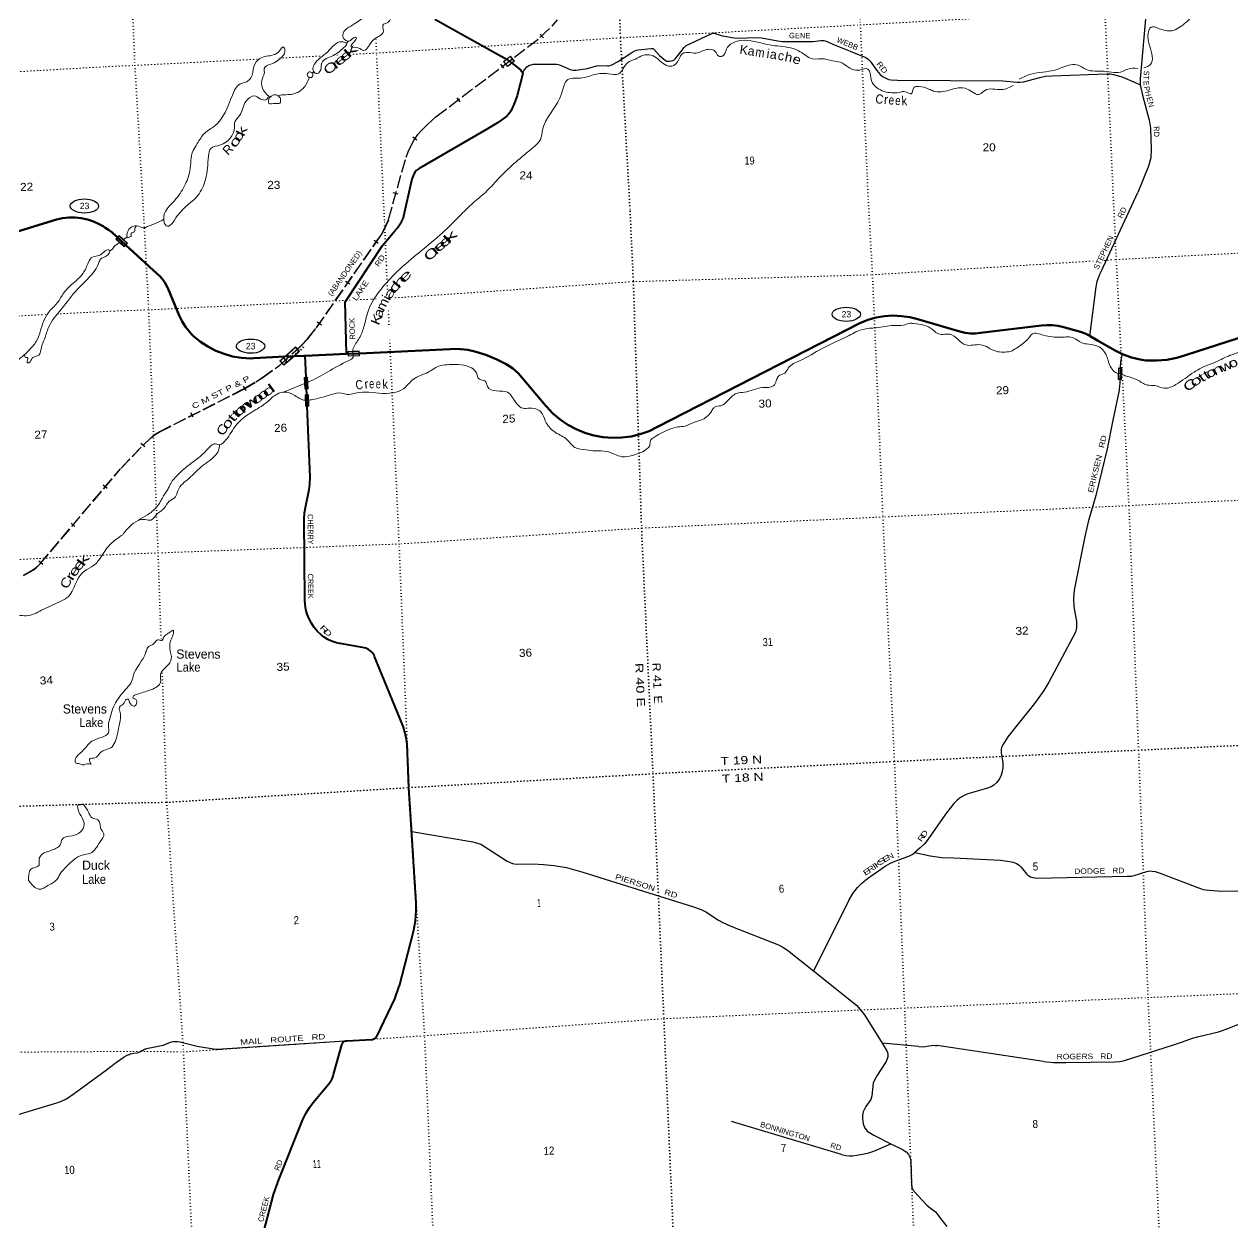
# Model space of a CAD drawing. Header units: feet. Extents: x 745759 to 1002271, y -170898 to 32007.
# Drawn here: x 810881 to 837304, y -144680 to -118476 of the extents above; entities that cross this region are included whole.
import ezdxf
from ezdxf.enums import TextEntityAlignment as Align

# ---------------------------------------------------------------- set-up
doc = ezdxf.new("R2010")
doc.units = ezdxf.units.FT
doc.header["$LTSCALE"] = 48
doc.linetypes.add('DOTTED', pattern=[1.5, 0.3, -1.2])
doc.linetypes.add('LONG_DASHED', pattern=[7.5, 6, -1.5])
for name, color, linetype, lineweight in [('17', 7, 'Continuous', 25), ('23', 7, 'Continuous', 70), ('26', 7, 'Continuous', 40), ('29', 7, 'Continuous', 25), ('31', 7, 'Continuous', 13), ('34', 7, 'Continuous', 13), ('39', 7, 'Continuous', 13), ('59', 7, 'Continuous', 13), ('6', 7, 'DOTTED', 25), ('61', 7, 'Continuous', 13), ('63', 7, 'Continuous', 25), ('7', 7, 'DOTTED', 13)]:
    doc.layers.add(name, color=color, linetype=linetype, lineweight=lineweight)
for name, color, linetype in [('27', 7, 'Continuous'), ('30', 7, 'Continuous'), ('41', 7, 'Continuous')]:
    doc.layers.add(name, color=color, linetype=linetype)

msp = doc.modelspace()

# ---------------------------------------------------------------- linework, layer by layer
at = {"layer": '17'}
for centre in [(812197.65, -122451.1), (828852.79, -124818.15), (815829.21, -125514.87)]:
    msp.add_ellipse(centre, major_axis=(-309.24, 1), ratio=0.500121, dxfattribs=at)
at = {"layer": '23'}
for p, q in [((812724.66, -122972.4), (812798.92, -123023.69)), ((816995.5, -125729.6), (817023.01, -125728.32)), ((817023.01, -125728.32), (817929.91, -125686.04))]:
    msp.add_line(p, q, dxfattribs=at)
for points in [[(810598.43, -123049.79), (811584.09, -122746.61), (811718.67, -122717.95), (811855.51, -122703.51), (811993.11, -122703.46), (812129.96, -122717.8), (812264.56, -122746.35), (812395.44, -122788.83), (812521.16, -122844.75), (812538.24, -122853.84), (812563.4, -122867.22), (812588.24, -122882.02), (812608.22, -122893.92), (812655.15, -122924.98), (812724.66, -122972.4)], [(816995.5, -125729.6), (816575.86, -125740.68), (815898.28, -125780.75), (815825.34, -125781.03), (815630.71, -125769.33), (815438.38, -125737.35), (815250.44, -125685.44), (815068.95, -125614.17), (814895.91, -125524.32), (814733.21, -125416.88), (814582.63, -125293.02), (814540.71, -125253.48), (814501.42, -125210.5), (814411.02, -125095.76), (814333.1, -124972.2), (814268.53, -124841.18), (814026.71, -124263.58), (814001.38, -124205.29), (813958.53, -124126.74), (813907.7, -124053.11), (813849.45, -123985.19), (813784.42, -123923.74), (813106.1, -123304.24), (812798.92, -123023.69)], [(817929.91, -125686.04), (818210.87, -125672.94), (820196.39, -125580.37), (820259.13, -125576.57), (820419.9, -125578.57), (820579.58, -125597.35), (820736.42, -125632.73), (820973.15, -125703.37), (821201.19, -125798.37), (821274.55, -125835.13), (821418.66, -125910.02), (821554.14, -125999.56), (821679.53, -126102.78), (821690.3, -126112.73), (822243.57, -126765.94), (822276.35, -126809.33), (822300.16, -126837.62), (822441.72, -126986.16), (822598.03, -127119.09), (822767.38, -127234.96), (822947.91, -127332.48), (823137.64, -127410.6), (823334.51, -127468.47), (823536.34, -127505.43), (823740.93, -127521.1), (823946.04, -127515.29), (824149.41, -127488.08), (824348.83, -127439.76), (824542.11, -127370.85), (824727.12, -127282.13), (829152.75, -125010.63), (829325.17, -124941.94), (829503.83, -124891.65), (829686.76, -124860.31), (829871.97, -124848.26), (830057.42, -124855.64), (830241.08, -124882.37), (830420.95, -124928.15), (830439.67, -124934.09), (831338.5, -125196.59), (831451.35, -125221.52), (831566.19, -125234.53), (831681.76, -125235.46), (831789.68, -125225.35), (833122.95, -125065.61), (833241.06, -125054.83), (833359.64, -125056.47), (833477.41, -125070.49), (833577.05, -125092.34), (833971.95, -125200.69), (834074.22, -125237.86), (834136.69, -125267.86), (834161.61, -125279.83), (834186.69, -125294.92), (834342.53, -125388.64), (834733.78, -125611.64), (834907.08, -125695.02), (835088.14, -125759.84), (835274.98, -125805.37), (835404.17, -125825.05), (835425.8, -125826.66), (835645.06, -125830.38), (835863.5, -125811.16), (836078.74, -125769.21), (836288.42, -125705), (838052.04, -125135.07)]]:
    msp.add_lwpolyline(points, dxfattribs=at)
at = {"layer": '26'}
for points in [[(819862, -118363.5), (821245.17, -119137.31), (821388.78, -119222.5), (821523.81, -119317.37), (821660.98, -119419.35), (821739.13, -119484.07), (821775.8, -119530.98)], [(821775.8, -119530.98), (821782.25, -119556.88), (821776.86, -119583.85), (821658.67, -120038.63), (821616.51, -120159.6), (821585.23, -120233.71), (821522.18, -120378.03), (821484.45, -120431.96), (821429.89, -120487.17), (821229.09, -120631.95), (820974.27, -120785.4), (819516.26, -121628.03), (819453.74, -121673.78), (819429.49, -121700.75), (819404.54, -121738.26), (819383.67, -121789.74), (819358.24, -121867.51), (819155.5, -122741.41)], [(817929.91, -125686.04), (817898.9, -124548.68), (817904.16, -124535.3), (818715.31, -123312.39), (818945.44, -123034.55), (818986.27, -122990.97), (819041.13, -122930.59), (819089.37, -122864.81), (819130.47, -122794.35), (819155.5, -122741.41)], [(817113.59, -128651.07), (817128.16, -128539.16), (817135.45, -128368.22), (817069.51, -126827.18), (817042.48, -126195.6), (817023.01, -125728.32)], [(815735.98, -146350.92), (816334.97, -144062.16), (816424.01, -143798.15), (816428.19, -143787.69), (816970.85, -142421.56), (817037.18, -142286.49), (817117.27, -142159.1), (817201.23, -142051.18), (817542.97, -141637.74), (817563.59, -141612.79), (817580.77, -141587.74), (817589.42, -141575.13), (817611.14, -141535.04), (817628.55, -141492.89), (817629.6, -141489.55), (817637.6, -141464.18), (817644.5, -141439.55), (817827.75, -140786.16), (817834.78, -140761.1), (817847.54, -140736.16), (817851.35, -140731.3), (817857.33, -140725.12), (817863.92, -140719.6), (817871.06, -140714.79), (817878.66, -140710.76), (817884.5, -140708.41), (817909.43, -140703.2), (817934.5, -140701.78), (818480.94, -140670.85), (818496.14, -140668.69), (818511.03, -140664.95), (818525.44, -140659.68), (818539.23, -140652.93), (818552.23, -140644.77), (818564.31, -140635.3), (818575.34, -140624.62), (818585.18, -140612.85), (818593.75, -140600.11), (818598.43, -140591.66), (818984.8, -139783.57), (819081.83, -139509.49), (819085.3, -139497.66), (819392.57, -138309.23), (819433.71, -138079.18), (819450.58, -137846.09), (819448.18, -137689.24), (819293.75, -135167), (819251.83, -134216.35), (819240.25, -134112.17), (819212.3, -133976.12), (819170.28, -133843.74), (819159.17, -133810.27), (818542.79, -132296.32), (818531.1, -132272.94), (818512.56, -132243.04), (818490.99, -132215.23), (818466.64, -132189.84), (818439.77, -132167.13), (818410.67, -132147.35), (818379.66, -132130.73), (818347.09, -132117.43), (818313.3, -132107.62), (818278.67, -132101.39), (817788.52, -132015.57), (817774.67, -132013.27), (817685.74, -131992.91), (817599.42, -131963.37), (817516.66, -131924.96), (817438.37, -131878.12), (817374.36, -131826.76), (817294.6, -131749.84), (817223.32, -131665), (817161.3, -131573.18), (817110.7, -131476.17), (817070.51, -131374.41), (817041.18, -131269), (817023.03, -131161.1), (817016.6, -131070.43), (817003.74, -129298.45), (817011.75, -129157.28), (817029.5, -129041.69), (817113.59, -128651.07)]]:
    msp.add_lwpolyline(points, dxfattribs=at)
at = {"layer": '29'}
for p, q in [((819356.21, -136127.67), (820686.98, -136351.68)), ((823096.71, -137016.36), (825493.49, -137767.94)), ((833009.92, -137141.52), (834993.46, -137103.88)), ((828914.38, -137615.17), (828134.36, -139171.5)), ((817887.69, -140706.36), (815206.07, -140886.62)), ((830433.79, -140824.25), (829634.75, -140748.61)), ((833168.15, -141154.1), (830837.19, -140804.25)), ((828751.09, -143187.37), (826347.06, -142467.51))]:
    msp.add_line(p, q, dxfattribs=at)
for points in [[(835412.97, -118113.16), (835277.77, -119671), (835281.49, -119798.93), (835328.15, -120029.21), (835476.68, -120577.72), (835505.14, -120750.93), (835520.17, -121214.44), (835509.83, -121401.51), (835458.04, -121577.97), (835229.25, -122156.11)], [(821775.8, -119530.98), (821870.94, -119410.28), (821925.71, -119375.21), (821961.63, -119361.38), (822007.96, -119352.64), (822519.69, -119353.09), (822557, -119355.86), (822580.84, -119361.24), (822815.3, -119466.43), (822847.08, -119476.11), (822885.64, -119482.88), (822918.91, -119484.4), (822947.91, -119483.02), (823195.95, -119442.9), (823391.33, -119387.65), (823433.32, -119381.45), (823634.45, -119387.65), (823662.08, -119386.27), (823688.33, -119379.36), (823728.38, -119362.77), (823855.01, -119300.94), (824164.69, -119095.52), (824232.58, -119060.07), (824267.11, -119047.63), (824305.78, -119039.74), (824590.34, -119004.78), (824624.35, -119007.51), (824637.31, -119013.07), (824646.98, -119022.75), (824773.22, -119157.25), (824903.91, -119271.55), (824923.25, -119281.22), (824947.67, -119287.86), (824986.79, -119288.13), (825030.99, -119279.84), (825062.76, -119270.16), (825091.34, -119252.16), (825122.16, -119225.93), (825239.12, -119077.07), (825310.84, -118983.56), (825334.89, -118957.79), (825354.23, -118943.96), (825449.01, -118895.61), (825902.62, -118685.49), (825916.43, -118679.96), (825949.59, -118673.05), (825971.69, -118674.43), (825985.5, -118677.2), (826095.01, -118717.82), (826147.12, -118731.11), (826405.43, -118778.1), (826448.41, -118781.13), (826930.23, -118766.94), (826999.42, -118772.57), (827358.57, -118841.68), (827461.1, -118853.81), (828049.24, -118858.27), (828130.15, -118852.71), (828295.12, -118836.15), (828364.75, -118835.77), (828416.68, -118847.21), (828592.32, -118926.03), (829278.64, -119201.05), (829332.59, -119243.07), (829372.57, -119281.22), (829518.36, -119490.28), (829593.58, -119579.78), (829646.08, -119618.48), (829719.92, -119656.18), (829778.69, -119682.06), (829831.18, -119693.12), (829974.4, -119703.05), (832275.37, -119716.91), (832588.35, -119745.65), (832649.13, -119745.65), (832726.04, -119738.2), (833082.99, -119641.97), (833207.2, -119615.73), (833347.14, -119603.73), (834547.39, -119558.34), (834618.94, -119563.2), (834692.08, -119577.01), (834854.62, -119623.39), (834947.7, -119654.43), (835282.02, -119801.55)], [(834397.94, -123943.48), (834427.24, -123882.03), (835229.25, -122156.11)], [(834177.87, -125294.52), (834317.38, -124220.73), (834335.94, -124104.64), (834349.86, -124055.88), (834397.94, -123943.48)], [(834881.31, -125685.44), (834848.77, -125850.61), (834839.49, -125987.59), (834830.21, -126317.28), (834817.44, -126461.22), (834809.34, -126514.99)], [(834809.34, -126514.99), (834677.75, -127136.27), (834553.87, -127761.88), (834305.98, -128781.87)], [(834305.98, -128781.87), (834144.51, -129351.81), (834060.97, -129714.01), (833838.2, -130847.03), (833819.64, -131032.77), (833828.92, -131209.23), (833884.61, -131534.27), (833889.25, -131668.93), (833866.04, -131766.45), (833281.27, -132862.33), (833169.91, -133043.42), (832965.68, -133326.68), (832640.81, -133735.31)], [(832640.81, -133735.31), (832385.57, -134055.71), (832278.82, -134227.52), (832248.66, -134287.89), (832237.06, -134332.01), (832241.7, -134408.62), (832274.18, -134626.87), (832276.5, -134735.99), (832264.9, -134812.61), (832241.7, -134896.2), (832199.93, -134975.13), (832146.56, -135051.75), (832079.26, -135109.79), (832021.25, -135146.95), (831921.46, -135184.09), (831513.05, -135300.18), (831443.43, -135330.36), (831350.62, -135383.76), (831281.01, -135437.17), (831202.11, -135513.78), (831044.31, -135713.45), (830598.77, -136349.62), (830554.68, -136403.02), (830468.82, -136479.64), (830351.14, -136583.13)], [(820686.98, -136351.68), (820791.14, -136376.31), (820860.75, -136404.17), (821092.81, -136548.12), (821440.89, -136771.01), (821556.91, -136822.09), (821635.81, -136836.02), (822011.74, -136831.38), (822234.51, -136845.31), (822466.57, -136868.53), (822740.39, -136914.97), (822888.9, -136952.11), (823096.71, -137016.36)], [(828914.38, -137615.17), (828997.62, -137482.64), (829099.72, -137350.3), (829192.54, -137257.43), (829317.84, -137150.63), (829700.74, -136881.3), (829805.15, -136820.93), (829884.06, -136786.11), (830041.85, -136728.06), (830218.2, -136667.7), (830290.15, -136630.55), (830351.14, -136583.13)], [(830351.14, -136583.13), (830688.24, -136653.73), (830792.66, -136672.29), (830938.86, -136690.88), (831198.76, -136700.16), (832224.44, -136751.24), (832377.6, -136769.81), (832502.91, -136797.67), (832577.16, -136825.54), (832630.54, -136858.04), (832674.62, -136904.48), (832790.65, -137053.08), (832823.14, -137080.93), (832883.47, -137113.44), (832939.17, -137132.01), (833009.92, -137141.52)], [(834993.46, -137103.88), (835087.98, -137099.51), (835148.33, -137087.9), (835422.15, -136999.67), (835463.91, -136990.39), (835505.68, -136988.07), (835538.18, -136990.38), (835607.79, -137002), (835691.34, -137027.53), (836573.15, -137366.52), (836659, -137392.06), (836786.64, -137408.31), (837046.54, -137426.89), (838141.84, -137408.31), (838246.24, -137396.7), (838350.69, -137366.52), (838445.81, -137334.01), (838513.13, -137306.15), (839093.27, -137022.89)], [(837196.13, -140434.91), (837525.66, -140302.57), (837609.21, -140260.79), (837804.14, -140149.33), (838010.67, -140030.92), (838463.19, -139736.04), (838544.41, -139675.68), (838602.42, -139624.6), (838625.63, -139596.73), (838783.43, -139336.68), (838841.44, -139260.07), (838922.66, -139192.72), (839391.42, -138865.35), (839437.84, -138835.16), (839500.49, -138807.3), (839604.92, -138770.15), (839660.61, -138742.29), (839707.03, -138700.49), (839751.11, -138644.77), (839778.96, -138591.37), (839795.21, -138533.32), (839976.22, -137646.37), (840038.93, -137403.35)], [(825493.49, -137767.94), (825678.2, -137829.75), (825780.31, -137880.83), (826058.77, -138061.93), (826151.59, -138117.66), (826332.59, -138196.6), (827372.2, -138600.59), (827465.02, -138651.67), (827571.76, -138721.32), (828134.36, -139171.5)], [(828134.36, -139171.5), (829075.48, -139924.01), (829159.02, -140016.88), (829251.84, -140132.97), (829634.75, -140748.61)], [(833168.15, -141154.1), (833383.38, -141175.59), (833652.57, -141175.59), (834724.69, -141161.65), (834833.76, -141150.05), (834933.54, -141129.15), (835987.09, -140794.8), (836205.23, -140720.5), (836423.37, -140646.2), (836557.97, -140606.73), (836991.92, -140504.57), (837054.57, -140483.67), (837196.13, -140434.91)], [(813438.48, -140925.86), (813510.42, -140884.07), (813530.16, -140875.95), (813542.92, -140872.47), (813589.32, -140863.18), (813881.7, -140805.13), (813924.64, -140793.52), (813967.56, -140777.27), (814099.83, -140726.19), (814141.61, -140715.74), (814178.73, -140712.26), (814232.11, -140716.9), (814280.83, -140726.19), (814605.71, -140802.81), (814660.25, -140814.41), (815065.17, -140881.75), (815093.03, -140884.07), (815151.03, -140886.39), (815206.07, -140886.62)], [(829634.75, -140748.61), (829746.11, -140931.66), (829764.67, -140987.39), (829764.67, -141047.75), (829750.75, -141094.19), (829727.54, -141149.91), (829518.69, -141465.68), (829467.64, -141563.19), (829444.44, -141628.2), (829411.95, -141902.17), (829388.74, -141981.11), (829356.25, -142032.19), (829282, -142139), (829221.66, -142255.09), (829207.74, -142324.74), (829207.74, -142403.68), (829221.66, -142515.13), (829249.51, -142598.71), (829309.84, -142673.01), (829346.97, -142700.87), (829458.36, -142761.24), (829827.33, -142951.63)], [(830433.79, -140824.25), (830546.7, -140831.82), (830580.34, -140827.18), (830660.4, -140810.93), (830724.21, -140801.64), (830762.51, -140799.32), (830796.15, -140800.48), (830837.19, -140804.25)], [(812866.67, -141191.57), (813069, -141053), (813133, -141016), (813174, -140997), (813200, -140987), (813241, -140977), (813280, -140969), (813349, -140960), (813378, -140955), (813393, -140950), (813406, -140944), (813440.18, -140923.3)], [(811973.09, -141854.11), (812680.76, -141333.52), (812866.67, -141191.57)], [(810025, -143017), (810482, -142466), (810536, -142409), (810583, -142379), (810647, -142350), (810750, -142314), (811594, -142059), (811699, -142023), (811805, -141967), (811973.09, -141854.11)], [(828751.09, -143187.37), (828841.1, -143209.35), (828922.32, -143216.32), (828989.62, -143211.67), (829084.76, -143197.74), (829279.69, -143162.92), (829367.87, -143139.7), (829456.05, -143109.51), (829827.33, -142951.63)], [(829827.33, -142951.63), (830081.18, -143077.18), (830127.59, -143105.05), (830162.4, -143130.59), (830211.14, -143183.99), (830241.3, -143244.36), (830262.19, -143318.66), (830276.11, -143834.11), (830287.71, -143906.09), (830308.6, -143954.85), (830415.35, -144080.23), (830617.23, -144293.84), (830656.69, -144330.99), (830800.57, -144442.44), (830830.73, -144472.62), (830916.6, -144586.39), (831051.19, -144758.21)]]:
    msp.add_lwpolyline(points, dxfattribs=at)
at = {"layer": '31'}
for p, q in [((834877.59, -125994.1), (834869.72, -126243.98)), ((834869.72, -126243.98), (834794.76, -126241.61))]:
    msp.add_line(p, q, dxfattribs=at)
msp.add_lwpolyline([(834794.76, -126241.61), (834802.63, -125991.73), (834877.59, -125994.1)], dxfattribs=at)
msp.add_lwpolyline([(834869.34, -126001.84), (834810.37, -125999.97), (834803, -126233.86), (834861.97, -126235.73)], close=True, dxfattribs=at)
at = {"layer": '34', "linetype": 'DOTTED', "lineweight": 100}
msp.add_arc((812747.35, -121165), 6084.49, 309.23801, 314.36691, dxfattribs=at)
at = {"layer": '39'}
for p, q in [((817926.26, -118889.94), (817972.77, -118849.23)), ((817182.03, -119543.86), (817215.53, -119509.88)), ((816230.07, -120050.46), (816285.65, -120063.85)), ((812756.04, -123428.54), (812811.5, -123392.84)), ((813055.13, -123185.23), (813131.89, -123131.54)), ((816552.56, -126521.09), (817085.56, -126302.68))]:
    msp.add_line(p, q, dxfattribs=at)
for points in [[(826525.54, -105029.72), (825670.19, -106633.9), (825285.57, -107279.07), (825174.01, -107313.24), (825058.95, -107291.02), (824809.34, -107648.91), (824609.76, -107924.32), (824364.3, -108516.19), (824289.81, -108813.47), (824099.39, -108979.56), (823633.38, -109203.73), (823506.05, -109325.24), (823256.25, -109600.38), (822774.63, -110222.7), (822424.52, -110501.34), (821954.25, -111097.03), (821678.91, -111698.02), (821638.12, -112054.67), (821473.39, -112357.12), (820957.47, -112821.19), (820738.2, -113111.41), (820334.66, -113420.18), (820189.45, -113625.07), (820076.73, -113919.64), (820049.33, -114479.68), (820043.72, -114952.17), (819906.07, -115215.33), (819766.53, -115254.51), (819754.96, -115196.38), (819750.18, -115091.59), (819624.3, -115039.48), (819517.96, -115043.19), (819491.29, -115249.99), (819347.88, -115523.44), (818971.72, -115956.39), (818913.02, -116014.95), (819078.3, -116114.14), (819344.33, -115997.87), (819609.48, -115924.03), (819749.6, -116135.1), (819809.35, -116344.94), (819715.18, -116428.96), (819627.66, -116536.97), (819579.64, -116696.08), (819369.2, -116788.2), (819058.06, -117097.78), (818938.17, -117196.82), (818826.23, -117140.18), (818738.65, -117246.18), (818672.43, -117476.56), (818744.64, -117625.42), (818797.73, -117734.57), (818745.87, -117976.57), (818624.7, -118255.29), (818377.08, -118308.34), (818110.05, -118462.99), (817845.57, -118714.42), (817863.49, -118784.44), (817979.66, -118849.01), (818082.13, -118774.79), (818136.14, -118766.84), (818067.1, -118890.36), (818024.56, -118952.39), (818176.31, -118995.53), (818306.26, -119049.53), (818522.9, -118811.87), (818732.9, -118626.93), (818736.89, -118473.39), (818784.77, -118461.63), (818911.41, -118313.9), (818980.23, -117877.56), (818966.67, -117668.12), (818849.37, -117484.51), (818991.43, -117388.73), (819502.19, -117261.9), (819749.4, -117269.42), (819860.51, -117370.49), (820116.8, -117418.06), (820223.18, -117339.66), (820286.31, -117525.17), (820403.05, -117535.22), (820475.49, -117235.99), (820671.34, -117047.5), (820919.75, -117024.7), (821177.1, -117035.9), (821222.26, -116844.6), (821070.65, -116730.81), (820968.14, -116574.94), (821043.23, -116376.54), (821206.63, -116328.45), (821409.4, -116402.1)], [(836451.77, -118145.67), (836396.84, -118310.92), (836258.12, -118457.05), (835971.24, -118620.46), (835680.67, -118568.04), (835515.24, -118539.5), (835452.65, -118678.93), (835486.02, -118954.28), (835502.73, -119359.39), (835361.18, -119428.04)], [(817895.84, -118873.76), (817809.22, -118858.99), (817515.75, -119077.13), (817219.97, -119359.93), (817194.81, -119471.82), (817265.32, -119556.15), (817340.71, -119521.22), (817385.65, -119321.85), (817628.55, -119166.03), (817866.85, -118988.17), (817928.56, -118891.16), (817895.1, -118873.37)], [(830006.38, -119973.13), (829684.4, -119948.04), (829411.54, -119729.49), (829372.33, -119537.1), (829328.07, -119457.91), (829149.87, -119478.26), (828907.46, -119424.16), (828723.64, -119307.45), (828560.22, -119278.85), (828376.37, -119236.83), (828115.17, -119231.82), (827809.32, -119056.81), (827572.39, -118982.33), (827128.97, -118921.11), (826543.54, -118832.65), (826235.99, -119022.94), (826143.68, -119177.53), (826065.27, -119174.22), (825986.21, -119070.01), (825830.44, -119027), (825571.48, -119106.69), (825374.37, -119095.4), (825282.55, -119114.05), (825193.62, -119247.04), (825038.89, -119395.74), (824889.3, -119358.58), (824590.68, -119153.04), (824406.15, -119161.5), (824243.54, -119239.84), (824076.82, -119314.29), (823880.51, -119561.32), (823651.57, -119561.24), (823356.74, -119575.57), (823043.55, -119655.13), (822741.6, -119704.02), (822671.19, -119851.8), (822591.2, -120092.76), (822213.87, -120786.12), (822169.13, -120993.55), (822013.04, -121166.52), (821625.98, -121490.86), (821271.44, -121830.22), (820997.95, -122120.31), (820711.3, -122368.49), (820377.06, -122694.74)], [(816230.07, -120050.46), (816090.91, -119875.68), (816093.08, -119653.59), (816131.86, -119525.08), (816129.68, -119442.4), (816269.85, -119350.72), (816522.46, -119182.45), (816580.77, -119033.08), (816551.14, -118975.58), (816462.93, -119057.37), (816324.77, -119148.99), (816031.59, -119225.83), (815903.75, -119403.87), (815837.9, -119648.37), (815737.76, -119734.62), (815604.5, -119783.68), (815432.21, -120027.86), (815044.37, -120703.42), (814829.51, -120856.24), (814662.92, -121088.11), (814574.56, -121240.55), (814501.89, -121683.09), (814387.96, -122007.98), (814165.64, -122334.65), (813937.4, -122665.55), (813935.83, -122758.45), (813951.95, -122836.6), (813987.28, -122881.79), (814228.64, -122667.49), (814678.72, -122219.85), (814846.24, -121870.88), (814911.08, -121360), (814960.89, -121192.75), (815171.75, -121116.77), (815479.03, -120736.68), (815487.77, -120611.24), (815594.34, -120464.21), (815730.82, -120156.7), (815910.63, -120045.46), (816038.73, -120105.58), (816161.97, -120133.57), (816230.07, -120050.46)], [(835226.4, -119441.84), (835005.28, -119457.49), (834894.25, -119511.82), (834493.88, -119503.32), (834095.43, -119465.8), (833924.61, -119372.1), (833765.74, -119363.52), (833411.32, -119478.83), (832887.51, -119567.76), (832629.43, -119679.43)], [(817115.34, -119633.55), (817015.63, -119835.32), (816834.66, -119978.89), (816598.76, -120019.42), (816482.5, -120027.52), (816433.76, -120042.89)], [(817184.69, -119544.83), (817113.72, -119519.06), (817070.86, -119568.99), (817127.05, -119643.73), (817184.6, -119617.5), (817184.69, -119544.83)], [(832507.33, -119817.11), (832247.81, -119906.98), (831880.8, -119925.84), (831772.53, -120008.34), (831498.42, -119894.79), (831099.42, -119918.81), (830760.56, -119938.72), (830660.97, -119893.76), (830434.56, -119837.07), (830332.82, -119862.83), (830274.08, -119996.07), (830148.4, -119952.02), (830006.38, -119973.13)], [(816434.72, -120043.31), (816383.92, -120020.87), (816218.63, -120149.76), (816230.2, -120207.88), (816370.76, -120207.01), (816469.07, -120203.58), (816482.62, -120108.25), (816434.72, -120043.31)], [(813933.68, -122740.65), (813749.04, -122833.59), (813570.12, -122902.41), (813490.39, -122925.38), (813338.69, -122884.25), (813256.7, -122897.21), (813171.82, -122957.33)], [(818076.63, -125733.01), (818069.02, -125592.52), (818186.87, -125370.22), (818301.42, -125115.75), (818406.5, -124724.63), (818643.79, -124320.13), (818982.44, -123935.73), (819974.15, -123081.73), (820377.06, -122694.74)], [(813171.82, -122957.33), (813141.5, -123026.41), (813128.48, -123103.5), (813137.8, -123135.37), (813193.7, -123125.06), (813221.17, -123107.83), (813211.54, -123067.92), (813234.51, -123038.78), (813289.77, -123012.38), (813301.99, -122952.95)], [(813301.99, -122952.95), (813319.55, -122905.88), (813335.96, -122884.78)], [(812811.5, -123392.84), (812863.73, -123323.73), (812934.09, -123272.53), (812964.51, -123250.4)], [(812756.04, -123428.54), (812731.22, -123411.39), (812628.11, -123451.65), (812522.54, -123532.28), (812372.89, -123566.31), (812288.74, -123680.34), (812169.22, -123920.58), (811909.32, -124174.35), (811747.03, -124349.82), (811604.55, -124568.81), (811413.28, -124775.61), (811230.43, -125199.54), (811146.07, -125412.23), (810994.15, -125595.35), (810821.35, -125759.15), (810607.49, -125902.39), (810512.28, -125990.68), (810504.02, -126037.31), (810555.98, -126079.58), (810479.46, -126130.89), (810433.14, -126078.33), (810354.99, -126087.42), (810202.96, -126163.83), (810125.07, -126283.65), (810121.24, -126392.53), (809940.55, -126820.4), (809921.26, -126945.99), (809857.16, -127161.92), (809859.98, -127286.65), (810077.32, -127441.26), (810174.28, -127501.91), (810197.27, -127627.86), (810144.77, -127831.26), (810126.47, -127930.64), (810111.41, -127957.4), (810189.95, -127958.36), (810317.4, -127870.84), (810314.5, -127744.1), (810292.44, -127642.27), (810331.97, -127467.57), (810290.04, -127372.56), (810281.69, -127364.83), (810160.01, -127341.39), (810072.15, -127280.33)], [(810894.84, -125695.95), (810916.12, -125763.5), (810958.25, -125759.85), (810945.29, -125840.89), (810960.91, -125880.55), (811008.37, -125858.56), (811076.99, -125759.24), (811197.95, -125712.24), (811256.04, -125548.89), (811325.17, -125358.94), (811414.08, -125107.81), (811692.41, -124706.33), (812057.54, -124259.18), (812390.23, -123909.94), (812507.13, -123706.05), (812551.78, -123611.68), (812656.36, -123557.26), (812735.96, -123481.67), (812750.4, -123438.83), (812756.04, -123428.54)], [(817102.18, -126694.32), (817225.2, -126674.38), (817599.19, -126570.66), (817815.26, -126541.81), (817945.22, -126572.84), (818093.18, -126550.77), (818341.38, -126520.62), (818945.41, -126536.6), (819171.13, -126446.91), (819392.02, -126236.51), (819715.73, -126082.42), (819979.52, -125938.81), (820179.85, -125918.65), (820661.46, -125991.95), (820770.54, -126104.43), (820832.23, -126238.97), (820954.32, -126274.35), (821007.49, -126397.14), (821204.44, -126493.99), (821446.85, -126520.5), (821645.89, -126770.41), (821786.77, -126873.54), (821931.35, -126867.72), (822126.22, -126912.27), (822210.23, -127001.57), (822294.25, -127191.63), (822495.69, -127401.14), (822751.44, -127560.11), (822919.15, -127730.67), (823166.54, -127781.16), (823372.65, -127805.1), (823614.43, -127815.52), (823952.91, -127930.85), (824204.96, -127896.52), (824501.04, -127755.63), (824558.39, -127680.78), (824570.29, -127575.52), (824624.59, -127524.98), (824963.24, -127342.08), (825165.98, -127281.52), (825330.16, -127262.82), (825535.79, -127173.94), (825710.58, -127118.54), (825874.12, -126982.99), (825930.99, -126896.07), (825969.23, -126846.17), (826108.83, -126816.37), (826261.29, -126705.45), (826452.14, -126548.65), (826628.05, -126521.42), (827018.27, -126421.08), (827261.97, -126379.02), (827322.05, -126271.82), (827366.56, -126177.34), (827441.26, -126134.03), (827508.41, -126103.12), (827592.27, -125986.9), (827831.64, -125836.21), (828323.71, -125566.53), (828915.71, -125280.74), (829220.14, -125147.58), (829508.34, -125111.79), (829888.59, -125064.24), (830101.45, -125055.67), (830228.69, -125018.31), (830325.24, -125018.45), (830740.83, -125150.82), (830840.59, -125231.44), (830970.39, -125258.45), (831114.97, -125252.63), (831296.66, -125370.24), (831470.31, -125488.18), (831783.9, -125483.61), (832127.52, -125626.95), (832445.6, -125634.29)], [(832445.6, -125634.29), (832700.55, -125470.88), (832855.26, -125315.54), (832920.81, -125244.39), (833021.05, -125236.32), (833167.4, -125274.76), (833547.33, -125319.91), (833829.59, -125336.76), (833986.37, -125435.22), (834156.82, -125472.69), (834380.28, -125528.17), (834527.59, -125691.5), (834622.52, -125953.66), (834719.87, -126074.67), (834875.84, -126131.94)], [(834875.84, -126131.94), (834977.06, -126169.1), (835213.69, -126252.26), (835431.37, -126364.4), (835600.85, -126377.72), (835812.26, -126433.69), (836058.54, -126355.26), (836457.91, -126081.26), (836694.23, -125954.87), (836931.83, -125860.67), (837247.83, -125714.95), (837477.08, -125613.03), (837577, -125496.17), (837714.84, -125422.11), (837937.34, -125352.69), (838119.03, -125268.81), (838296.55, -125181.06), (838335.56, -125006.47)], [(817085.56, -126302.68), (817089.62, -126301.01), (817979.94, -125829.92), (818073.86, -125756.54), (818076.63, -125733.01)], [(813034.26, -129636.66), (813111.73, -129540.15), (813227.72, -129422.64), (813627.9, -129168.75), (813821.17, -128971.55), (813941.66, -128765.2), (814028.9, -128632.73), (814069.54, -128542.43), (814226.5, -128342.67), (814467.16, -128123.41), (814724.84, -127927.66), (814945.42, -127709.21), (815035.54, -127649.16), (815148.96, -127668.77), (815254.99, -127604.05), (815487.3, -127276.33), (815739.04, -127032.45), (816060.98, -126834.1), (816197.69, -126731.88), (816408.15, -126562.2), (816575.38, -126519.19), (816766.71, -126575.97), (817017, -126698.88), (817102.18, -126694.32)], [(815152.99, -127667.59), (815126.3, -127806.71), (815050.15, -127914.56), (814742.19, -128160.7), (814494.14, -128396.37), (814239.82, -128676.62), (814188.9, -128811.67), (814051.7, -128901.82), (813941.33, -129059.41), (813789.35, -129182.4), (813649.91, -129316.97), (813528.78, -129305.73), (813383.89, -129319.92)], [(807848.18, -131108.24), (808047.93, -131120.58), (808227.42, -131077.34), (808444.99, -130925.89), (808635.33, -131007.06), (808932.45, -131142.45), (809201.47, -131176.25), (809418.73, -131276.5), (809610.4, -131391.84), (810330.02, -131418.14), (810555.2, -131411.36), (810751.94, -131397.65), (810932.38, -131409.95), (811262.96, -131287.1), (811638.6, -131111.36), (811856.87, -130978.01), (812029.47, -130653.14), (812200.02, -130431.04), (812398.65, -130310.54), (812560.47, -130123.01), (812768.95, -129841.04), (812883.95, -129743.93), (813034.26, -129636.66)], [(813154.04, -132954.61), (813213, -132885.03), (813263.12, -132729.87), (813543.63, -132198.7), (813583.95, -132100.36), (813725.17, -132010.04), (813802.6, -131934.38), (813887.58, -131947.08), (813936.9, -131872.55), (814030.24, -131792.22), (814100.77, -131745.05), (814136.11, -131723.48), (814132.41, -131832.44), (814088.39, -131938.99), (814063.49, -132121.35), (814097.05, -132357.77), (814006.44, -132506.5), (813864.75, -132685.49), (813856.39, -132879.27), (813759.68, -132975.86), (813490.27, -133079.4), (813339.42, -133129.8), (813261.02, -133181.32), (813257.97, -133205.62), (813319.49, -133235.39), (813341.98, -133294.93), (813293.14, -133381.53), (813227.92, -133359.98), (813162.71, -133235.45)], [(813154.13, -132954.49), (812928.56, -133233.6), (812834.22, -133396.35), (812767.88, -133606.33), (812721.48, -133811.5), (812723.38, -133964.46), (812574.45, -134068.93), (812360.18, -134149.77), (812145.58, -134377.62), (811997.52, -134556.56), (812004.03, -134620.73), (812093.48, -134643.42), (812168.93, -134668.67), (812296.94, -134647.56), (812343.4, -134651.79), (812339.07, -134643.91), (812315.09, -134596.52), (812309.05, -134544.4), (812428.78, -134517.58), (812539.29, -134408.57), (812627.56, -134348.75), (812774.5, -134296.7), (812868, -134164.19), (812953.94, -133836.66), (812988.42, -133583.63), (812965.66, -133463.71), (812961.47, -133407.49), (813053.21, -133333.44), (813110, -133240.62), (813162.71, -133235.45)], [(812180.31, -135534.03), (812287.58, -135705.02), (812366.86, -135828.77), (812489.32, -135872.32), (812536.73, -135953.02), (812557.09, -136062.97), (812619.82, -136175.29), (812542.1, -136351.49), (812328.27, -136599.44), (812152.73, -136640.52), (811965.45, -136742.46), (811804.16, -136891.71), (811669.39, -137049.99), (811582.23, -137190.31), (811425.1, -137291.08), (811195.31, -137386.62), (811044.07, -137275.74), (810978.26, -137187.7), (810985.26, -137056.55), (811017.46, -136952.61), (811205.21, -136862.73), (811206.17, -136731.81), (811250.98, -136641.47), (811496.23, -136529.21), (811681.95, -136387.06), (811702.96, -136305.7), (811929.04, -136218.35), (812108.98, -136134.82), (812193.2, -135970.45), (812149.4, -135827.19), (812059.67, -135641.42), (812065.13, -135534.82), (812114.41, -135537.17), (812180.31, -135534.03)]]:
    msp.add_spline(points, degree=3, dxfattribs=at)
at = {"layer": '59'}
for p, q in [((816889.26, -125625.26), (816810.08, -125542.34)), ((816900.42, -125625.37), (816810.14, -125530.82)), ((816555.07, -125931.97), (816470.26, -125833.34)), ((816481.76, -125834.45), (816556.87, -125921.8))]:
    msp.add_line(p, q, dxfattribs=at)
for points in [[(812956.35, -123095.81), (813139.12, -123266.39), (813067.48, -123343.15), (812884.71, -123172.57)], [(812956.73, -123107.11), (812896, -123172.18), (813067.08, -123331.85), (813127.81, -123266.77)], [(817956.25, -125630.95), (818206, -125619.98), (818210.61, -125724.87), (817960.86, -125735.85)], [(817964.59, -125638.59), (817968.5, -125727.5), (818202.26, -125717.22), (818198.35, -125628.32)]]:
    msp.add_lwpolyline(points, close=True, dxfattribs=at)
for centre, radius, start, end in [((812643.54, -121189.91), 6017.26, 309.48889, 313.8212), ((812643.54, -121189.91), 6025.26, 309.57014, 313.74996), ((812638.69, -121195.46), 6147.26, 309.59061, 313.88225), ((812638.69, -121195.46), 6139.26, 309.65908, 313.81711)]:
    msp.add_arc(centre, radius, start, end, dxfattribs=at)
at = {"layer": '6'}
for points in [[(823726.12, -113638.01), (823916.04, -118776.96), (824126.59, -122561.61)], [(824126.59, -122561.61), (824198.5, -124104.51), (824377.29, -129493.53), (824627.57, -134859.53), (824865.48, -140217.96), (825098.73, -145560.45), (825351.75, -150894.09), (825610.54, -156271.83), (825857.45, -161654.08), (826078.17, -166984.99), (826121.84, -168322.25)], [(813241.39, -135498.22), (813996.55, -135485.09), (819293.59, -135162.98), (824627.57, -134859.53), (829906.61, -134590.53), (835242.84, -134343.4), (840623.09, -134090.48), (844490.14, -133946.97)], [(813241.39, -135498.22), (808731.83, -135628.31), (803943.69, -135862.46)]]:
    msp.add_lwpolyline(points, dxfattribs=at)
at = {"layer": '61'}
for p, q in [((817078.14, -126195.92), (817089.87, -126445.64)), ((817089.87, -126445.64), (817014.96, -126449.16)), ((817106.23, -126823.88), (817031.29, -126826.83)), ((817096.41, -126574.07), (817106.23, -126823.88))]:
    msp.add_line(p, q, dxfattribs=at)
for points in [[(817014.96, -126449.16), (817003.22, -126199.44), (817078.14, -126195.92)], [(817031.29, -126826.83), (817021.46, -126577.02), (817096.41, -126574.07)]]:
    msp.add_lwpolyline(points, dxfattribs=at)
for points in [[(817070.52, -126204.29), (817011.59, -126207.05), (817022.57, -126440.78), (817081.49, -126438.02)], [(817088.72, -126582.38), (817029.76, -126584.7), (817038.97, -126818.52), (817097.92, -126816.2)]]:
    msp.add_lwpolyline(points, close=True, dxfattribs=at)
at = {"layer": '63'}
for p, q in [((822233.41, -118772.53), (822158.03, -118691.59)), ((821368.16, -119439.6), (821301.06, -119351.67)), ((820412.3, -120173.53), (820345.2, -120085.6)), ((819467.85, -121010.28), (819377.85, -120945.98)), ((819055.29, -122191.34), (818948.84, -122161.28)), ((818620.78, -123268.52), (818530, -123205.32)), ((817999.18, -124161.28), (817908.41, -124098.07)), ((817377.59, -125054.03), (817286.82, -124990.83)), ((816629.11, -125854.26), (816554.91, -125772.23)), ((815732.23, -126483.12), (815675.22, -126388.33)), ((814574.16, -127068.29), (814524.07, -126969.67)), ((813515.47, -127712.09), (813431.02, -127640.66)), ((812694.47, -128624.09), (812610.02, -128552.66)), ((811991.89, -129454.63), (811907.45, -129383.19)), ((811289.32, -130285.16), (811204.87, -130213.72))]:
    msp.add_line(p, q, dxfattribs=at)
at = {"layer": '63', "lineweight": 13}
for p, q in [((821357.42, -119291.53), (821509.6, -119172.87)), ((821445.71, -119404.76), (821357.42, -119291.53)), ((821445.36, -119404.3), (821597.53, -119285.64)), ((821597.89, -119286.1), (821509.6, -119172.87))]:
    msp.add_line(p, q, dxfattribs=at)
at = {"layer": '63', "linetype": 'LONG_DASHED'}
for points in [[(818845.98, -122749.44), (819228.84, -121381.21), (819287.43, -121231.06), (819401.46, -121018.56), (819489.88, -120890.12), (819558.98, -120805.9), (819689.5, -120673.24), (819882.67, -120504.43), (822157.58, -118768.54), (822426.25, -118518.34), (822539.74, -118382.05)], [(812991.03, -128189.18), (813472.1, -127683.1), (813646.3, -127516.9), (813743.7, -127439.59), (813832.06, -127389.39), (815679.01, -126451.41), (815944.85, -126291.51), (816073.71, -126210.6), (816466.42, -125927.81), (816927.13, -125511.06), (817076.91, -125353.3), (817271.71, -125110.54), (818612.66, -123184.62), (818697.51, -123067.82), (818732.32, -123002.19), (818845.39, -122752.58)], [(812994, -128192), (813475, -127686), (813649, -127520), (813746, -127443), (813834, -127393), (815681, -126455), (815947, -126295), (816076, -126214), (816469, -125931), (816930, -125514), (817080, -125356), (817275, -125113), (818616, -123187), (818701, -123070), (818736, -123004), (818849.96, -122752.42)], [(810867.13, -130521.35), (811073.7, -130405.59), (811147.35, -130346.87), (811222.05, -130280.13), (812984.02, -128197.26)], [(810869, -130525), (811076, -130409), (811150, -130350), (811225, -130283), (812982, -128206)]]:
    msp.add_lwpolyline(points, dxfattribs=at)
at = {"layer": '63', "lineweight": 13}
msp.add_lwpolyline([(821368.64, -119292.91), (821508.21, -119184.09), (821586.31, -119284.25), (821446.74, -119393.08)], close=True, dxfattribs=at)
at = {"layer": '7'}
for p, q in [((817642.53, -119156.45), (817750.35, -119150.96)), ((816474.26, -119215.98), (817412.83, -119168.15)), ((818798.4, -123746.77), (818755.4, -122755.83)), ((818820.98, -124267), (818798.4, -123746.77)), ((818856.14, -125038.2), (818841.33, -124716.35)), ((811614.02, -124811.68), (812858.05, -124748.11)), ((813049.13, -130061.03), (812024.73, -130113.27))]:
    msp.add_line(p, q, dxfattribs=at)
for points in [[(834687.39, -122176.02), (834507.97, -118191.18), (834234.68, -112779.45), (834018.67, -107408.1), (833609.35, -102168.63), (833523.86, -99724.3)], [(828698.65, -107505.06), (828707.04, -107639.97), (828921.62, -113033.58), (829162.04, -118492.88), (829336.66, -122372.01)], [(812845.27, -107775.86), (812887.89, -108612.12), (813065.82, -113986.82), (813302.42, -119377.63), (813508.38, -122944.34)], [(818080.21, -119134.14), (818584.95, -119108.42), (823915.99, -118774.95), (829162.04, -118492.88), (834507.97, -118191.18), (839835.55, -117954.71), (843894.41, -117796.27)], [(818755.4, -122755.83), (818584.95, -119108.42), (818570.5, -118769.62)], [(793677.24, -120363.73), (797330.96, -120209.48), (802615.42, -119953.44), (808005.76, -119671.84), (812669.48, -119405.79)], [(812669.48, -119405.79), (813302.42, -119377.63), (816005.52, -119239.87)], [(835944.32, -149863), (835705.33, -145129.31), (835450.71, -139755.43), (835242.84, -134343.4), (835033.68, -128999.93), (834754.81, -123623), (834687.39, -122176.02)], [(829336.66, -122372.01), (829425.96, -123954.46), (829653.28, -129248.84), (829906.61, -134590.53), (830129.9, -139985.81), (830343.71, -145345.21), (830607.01, -150734.86), (830872.23, -156072.04), (831118.65, -161442.22), (831416, -166778.11), (831466.84, -168127.63)], [(813508.38, -122944.34), (813603.3, -124720.58), (813807.32, -130036.04), (813873.63, -131945.62)], [(834500.27, -123638.83), (834754.81, -123623), (840113.69, -123338.7), (844091.69, -123210.59)], [(818997.73, -124458.31), (824198.5, -124104.51), (829425.96, -123954.46), (834265.74, -123653.42)], [(812858.05, -124748.11), (813603.3, -124720.58), (818014.76, -124508.9)], [(818238.01, -124498.19), (818492.28, -124485.99), (818634.91, -124479.15)], [(791447.58, -125797.59), (792616.44, -125754.65), (797616.45, -125545.47), (802913.44, -125260.27), (808246.99, -124983.72), (811379.5, -124823.66)], [(820844.22, -168513.17), (820792.86, -167298.58), (820588.85, -161983.11), (820375.67, -156639.81), (820101.94, -151290.88), (819864.99, -145956.59), (819634.79, -140589.79), (819293.59, -135162.98), (819077.2, -129839.95), (818871.71, -125376.37)], [(841831.89, -128698.49), (840365.58, -128744.93), (835033.68, -128999.93), (829653.28, -129248.84), (824377.29, -129493.53), (819077.2, -129839.95), (813807.32, -130036.04), (813049.13, -130061.03)], [(812024.73, -130113.27), (808456.78, -130295.2), (803183.84, -130577.45), (797867.22, -130875.49), (792768.27, -131128.8), (787585.41, -131297.57), (782155.29, -131468.39), (781804.63, -131478.36)], [(813898.61, -132664.79), (813996.55, -135485.09), (814363.14, -140943.12), (814601.37, -146208.85), (814804.75, -151508.22), (815033.66, -156842.83), (815270.29, -162169.07), (815467.24, -167509), (815492.63, -168705.53)], [(813436, -140930.73), (814363.14, -140943.12), (819634.79, -140589.79), (824865.48, -140217.96), (830129.9, -139985.81), (835450.71, -139755.43), (840811.68, -139523.43), (844692.4, -139350.89)], [(798794.85, -141534.01), (803695.33, -141182.74), (806577.85, -140975.64), (813436, -140930.73)]]:
    msp.add_lwpolyline(points, dxfattribs=at)

# ---------------------------------------------------------------- texts
at = {"layer": '17'}
for p in [(812200.55, -122519.41), (828855.69, -124886.46), (815832.11, -125583.18)]:
    msp.add_text('23', height=140, dxfattribs=at).set_placement(p, align=Align.CENTER)
at = {"layer": '27'}
for s, rotation, width, p in [('RD', 56.444, 1.15, (818632.82, -123790.35)), ('LAKE', 56.444, 1.2, (818146.87, -124536.85)), ('ROCK', 92.02, 0.9, (818119.59, -125370.56)), ('CHERRY', 270.416, 0.95, (817077.72, -129187.08)), ('CREEK', 270.416, 0.95, (817081.78, -130490.06))]:
    msp.add_text(s, height=120, rotation=rotation, dxfattribs=dict(at, width=width)).set_placement(p)
for s, rotation, width, p in [('R', 312.473, 1.6, (817392.98, -131746.29)), ('D', 319.543, 1.5, (817481.43, -131823.19))]:
    msp.add_text(s, height=120, rotation=rotation, dxfattribs=dict(at, width=width)).set_placement(p, align=Align.CENTER)
for s, rotation, p in [('RD', 68.336, (816451.82, -143552.05)), ('CREEK', 75.334, (816103.22, -144671.21))]:
    msp.add_text(s, height=120, rotation=rotation, dxfattribs=at).set_placement(p)
at = {"layer": '30'}
for s, rotation, width, p in [('GENE', 359.566, 0.9, (827835.43, -118786.2)), ('RD', 307.045, 1.2, (829589.84, -119458.41)), ('T', 270.04, 0.8, (835349.75, -119645.29)), ('S', 267.04, 0.75, (835356.7, -119543.12)), ('E', 273.666, 0.75, (835352.26, -119771.82)), ('P', 281.454, 0.95, (835369.01, -119899.62)), ('H', 281.454, 0.8, (835393.74, -120005.81)), ('N', 285.152, 0.9, (835458.57, -120245.52)), ('RD', 271.857, 0.85, (835577.64, -120826.75)), ('R', 54.995, 1.35, (830542.35, -136300.26)), ('D', 54.995, 1.35, (830607.39, -136207.38)), ('N', 28.81, 1.2, (829846.54, -136720.22)), ('I', 35.122, 1.5, (829501.67, -136935.74)), ('K', 35.122, 1.45, (829577.41, -136882.46)), ('S', 35.122, 1.5, (829659.9, -136824.15)), ('E', 30.037, 1.35, (829749.28, -136771.14)), ('E', 35.122, 1.5, (829335.52, -137052.61)), ('R', 35.122, 1.35, (829424.01, -136990.37))]:
    msp.add_text(s, height=120, rotation=rotation, dxfattribs=dict(at, width=width)).set_placement(p, align=Align.CENTER)
for s, rotation, p in [('WEBB', 338.163, (828857, -118956.68)), ('E', 285.152, (835430.03, -120134.75))]:
    msp.add_text(s, height=120, rotation=rotation, dxfattribs=at).set_placement(p, align=Align.CENTER)
for s, rotation, width, p in [('RD', 65.076, 1.05, (834885.63, -122729.72)), ('STEPHEN', 64.508, 1.05, (834360.06, -123851.95)), ('ERIKSEN   RD', 76.34, 1.2, (834247.16, -128727.47)), ('PIERSON    RD', 342.59, 1.25, (823789.85, -137163.03)), ('DODGE   RD', 1.087, 1.15, (833837.4, -137055.8)), ('MAIL   ROUTE   RD', 3.846, 1.3, (815606.12, -140789.57)), ('ROGERS   RD', 0.5, 1.15, (833452.77, -141106.27))]:
    msp.add_text(s, height=120, rotation=rotation, dxfattribs=dict(at, width=width)).set_placement(p)
for s, p in [('BONNINGTON', (826961.19, -142578.33)), ('RD', (828493.97, -143037.31))]:
    msp.add_text(s, height=120, rotation=343.33, dxfattribs=at).set_placement(p)
at = {"layer": '41'}
for s, rotation, width, p in [('e', 39.947, 1.85, (817856.13, -119325.17)), ('e', 39.947, 1.85, (817966.93, -119235.54)), ('k', 41.519, 2.15, (818081.43, -119135.6)), ('m', 351.206, 0.9, (826953.96, -119192.25)), ('h', 348.198, 1.1, (827573.71, -119296.29)), ('C', 36.778, 1.5, (817626.98, -119512.89)), ('r', 36.583, 1.9, (817747.03, -119423.58)), ('e', 339.545, 1.2, (827741.15, -119339.49)), ('C', 349.96, 0.9, (829561.35, -120209.66)), ('e', 355.544, 0.8, (829833.68, -120232.95)), ('e', 355.544, 0.8, (829974.94, -120243.23)), ('k', 2.455, 0.9, (830125.66, -120249.44)), ('k', 64.578, 1.55, (815726.22, -120853.81)), ('o', 54.176, 1.65, (815566.1, -121098.55)), ('c', 63.043, 1.55, (815646.7, -120975.85)), ('e', 42.465, 1.95, (820148.71, -123294.37)), ('k', 43.596, 2.25, (820260.91, -123193.86)), ('C', 40.837, 1.6, (819834.37, -123574.15)), ('r', 40.854, 2.1, (819941.49, -123475.97)), ('e', 40.854, 1.85, (820034.94, -123392.53)), ('e', 45.162, 2.05, (819273.43, -124050.74)), ('c', 52.079, 1.95, (819053.45, -124277.46)), ('h', 48.722, 1.95, (819159.75, -124167.03)), ('i', 61.433, 1.25, (818886.04, -124502.52)), ('a', 55.777, 1.7, (818953.17, -124407.04)), ('a', 72.491, 1.25, (818723.32, -124817.29)), ('m', 63.694, 1.2, (818800.9, -124644.5)), ('K', 67.807, 1.3, (818677.53, -124966.43)), ('o', 27.184, 1.4, (836866.99, -126176.7)), ('n', 28.615, 1.55, (837014.97, -126109.69)), ('w', 24.207, 1.35, (837196.21, -126036.14)), ('o', 24.765, 1.3, (837351.6, -125967.34)), ('C', 7.069, 0.85, (818217.61, -126457.11)), ('e', 1.952, 0.75, (818481.11, -126433.84)), ('e', 359.496, 0.75, (818622.63, -126437.45)), ('k', 2.319, 0.9, (818776.41, -126445.85)), ('C', 37.505, 1.5, (836425.11, -126437.59)), ('o', 36.244, 1.7, (836549.63, -126350.3)), ('t', 34.467, 1.55, (836677.18, -126280.92)), ('t', 33.24, 1.5, (836780.41, -126221.94)), ('o', 37.758, 1.75, (816152.98, -126644.57)), ('d', 36.117, 1.9, (816278.5, -126560.09)), ('o', 45.659, 2, (815669.35, -126978.24)), ('n', 42.645, 2.05, (815772.16, -126903.05)), ('w', 35.515, 1.65, (815904.04, -126811.75)), ('o', 36.318, 1.7, (816036.05, -126731.04)), ('t', 50.686, 1.75, (815501.2, -127141.96)), ('t', 48.242, 1.85, (815587.71, -127053.87)), ('C', 61.538, 1.3, (815303.03, -127383.82)), ('o', 58.168, 1.55, (815398.86, -127258.57)), ('e', 54.547, 1.65, (812151.99, -130357.12)), ('k', 54.547, 1.9, (812250.5, -130246.63)), ('r', 59.547, 1.65, (811974.82, -130597.12)), ('e', 57.547, 1.55, (812056.66, -130482.1)), ('C', 63.956, 1.25, (811883.88, -130730.36))]:
    msp.add_text(s, height=200, rotation=rotation, dxfattribs=dict(at, width=width)).set_placement(p, align=Align.CENTER)
for s, rotation, p in [('K', 351.609, (826600.3, -119137.26)), ('a', 351.206, (826763.27, -119160.94)), ('i', 352.245, (827131.35, -119218.02)), ('a', 352.245, (827248.4, -119233.96)), ('c', 352.034, (827413.05, -119262.96)), ('r', 355.544, (829714.29, -120222.56)), ('R', 45.41, (815406.98, -121285.98)), ('r', 6.943, (818374.39, -126439.44))]:
    msp.add_text(s, height=200, rotation=rotation, dxfattribs=at).set_placement(p, align=Align.CENTER)
for s, p in [('Stevens', (814206.4, -132346.14)), ('Stevens', (811724.67, -133545.36)), ('Duck', (812147.22, -136962))]:
    msp.add_text(s, height=200, dxfattribs=at).set_placement(p)
at = {"layer": '41', "width": 0.9}
for p in [(814212.45, -132631.44), (812086.86, -133841.14), (812147.2, -137269.85)]:
    msp.add_text('Lake', height=200, dxfattribs=at).set_placement(p)
at = {"layer": '6'}
for s, rotation, width, p in [('R 40 E', 272.67, 1.35, (824236.51, -132443.42)), ('R 41  E', 272.67, 1.15, (824614.77, -132438.38)), ('T 19 N', 2.917, 1.3, (826105.72, -134677.52)), ('T 18 N', 2.917, 1.3, (826136.75, -135058.61))]:
    msp.add_text(s, height=175, rotation=rotation, dxfattribs=dict(at, width=width)).set_placement(p)
at = {"layer": '63'}
msp.add_text('(ABANDONED)', height=120, rotation=55.152, dxfattribs=at).set_placement((817939.06, -123956.99), align=Align.CENTER)
at = {"layer": '63', "width": 1.4}
msp.add_text('C M ST P & P', height=120, rotation=26.924, dxfattribs=at).set_placement((815206.26, -126576.68), align=Align.CENTER)
at = {"layer": '7'}
for s, width, p in [('20', 1.1, (831976.93, -121255.61)), ('19', 0.85, (826738.82, -121544.29)), ('24', 1.1, (821851.98, -121869.2)), ('23', 1.1, (816338.27, -122076.58))]:
    msp.add_text(s, height=175, dxfattribs=dict(at, width=width)).set_placement(p, align=Align.CENTER)
for s, rotation, width, p in [('22', 1.836, 1.1, (810794.75, -122123.29)), ('29', 2.306, 1.1, (832128.67, -126571.75)), ('30', 2.306, 1.1, (826937.93, -126861.81)), ('25', 2.306, 1.1, (821336.82, -127193.43)), ('27', 2.234, 1.1, (811108.09, -127540.23)), ('26', 2.306, 1.1, (816346.63, -127394)), ('32', 2.306, 1.1, (832556.83, -131830.04)), ('31', 2.306, 0.85, (827030.62, -132074.72)), ('36', 2.306, 1.1, (821701.55, -132310.56)), ('35', 2.306, 1.1, (816401.28, -132616.33)), ('34', 2.234, 1.1, (811225.89, -132912.42)), ('5', 2.306, 0.9, (832934.1, -136979.01)), ('6', 2.306, 0.9, (827382.12, -137464.61)), ('1', 2.306, 0.45, (822101.82, -137773.72)), ('3', 2.234, 0.9, (811435.83, -138295.4)), ('2', 2.306, 0.9, (816775.6, -138152.66)), ('8', 2.306, 0.9, (832929.46, -142608.08)), ('12', 2.306, 0.9, (822240.8, -143195.43)), ('7', 2.306, 0.9, (827426.46, -143132.03)), ('10', 2.234, 0.9, (811755.5, -143615.35)), ('11', 2.306, 0.65, (817190.75, -143483.45))]:
    msp.add_text(s, height=175, rotation=rotation, dxfattribs=dict(at, width=width)).set_placement(p)

doc.saveas('drawing.dxf')
